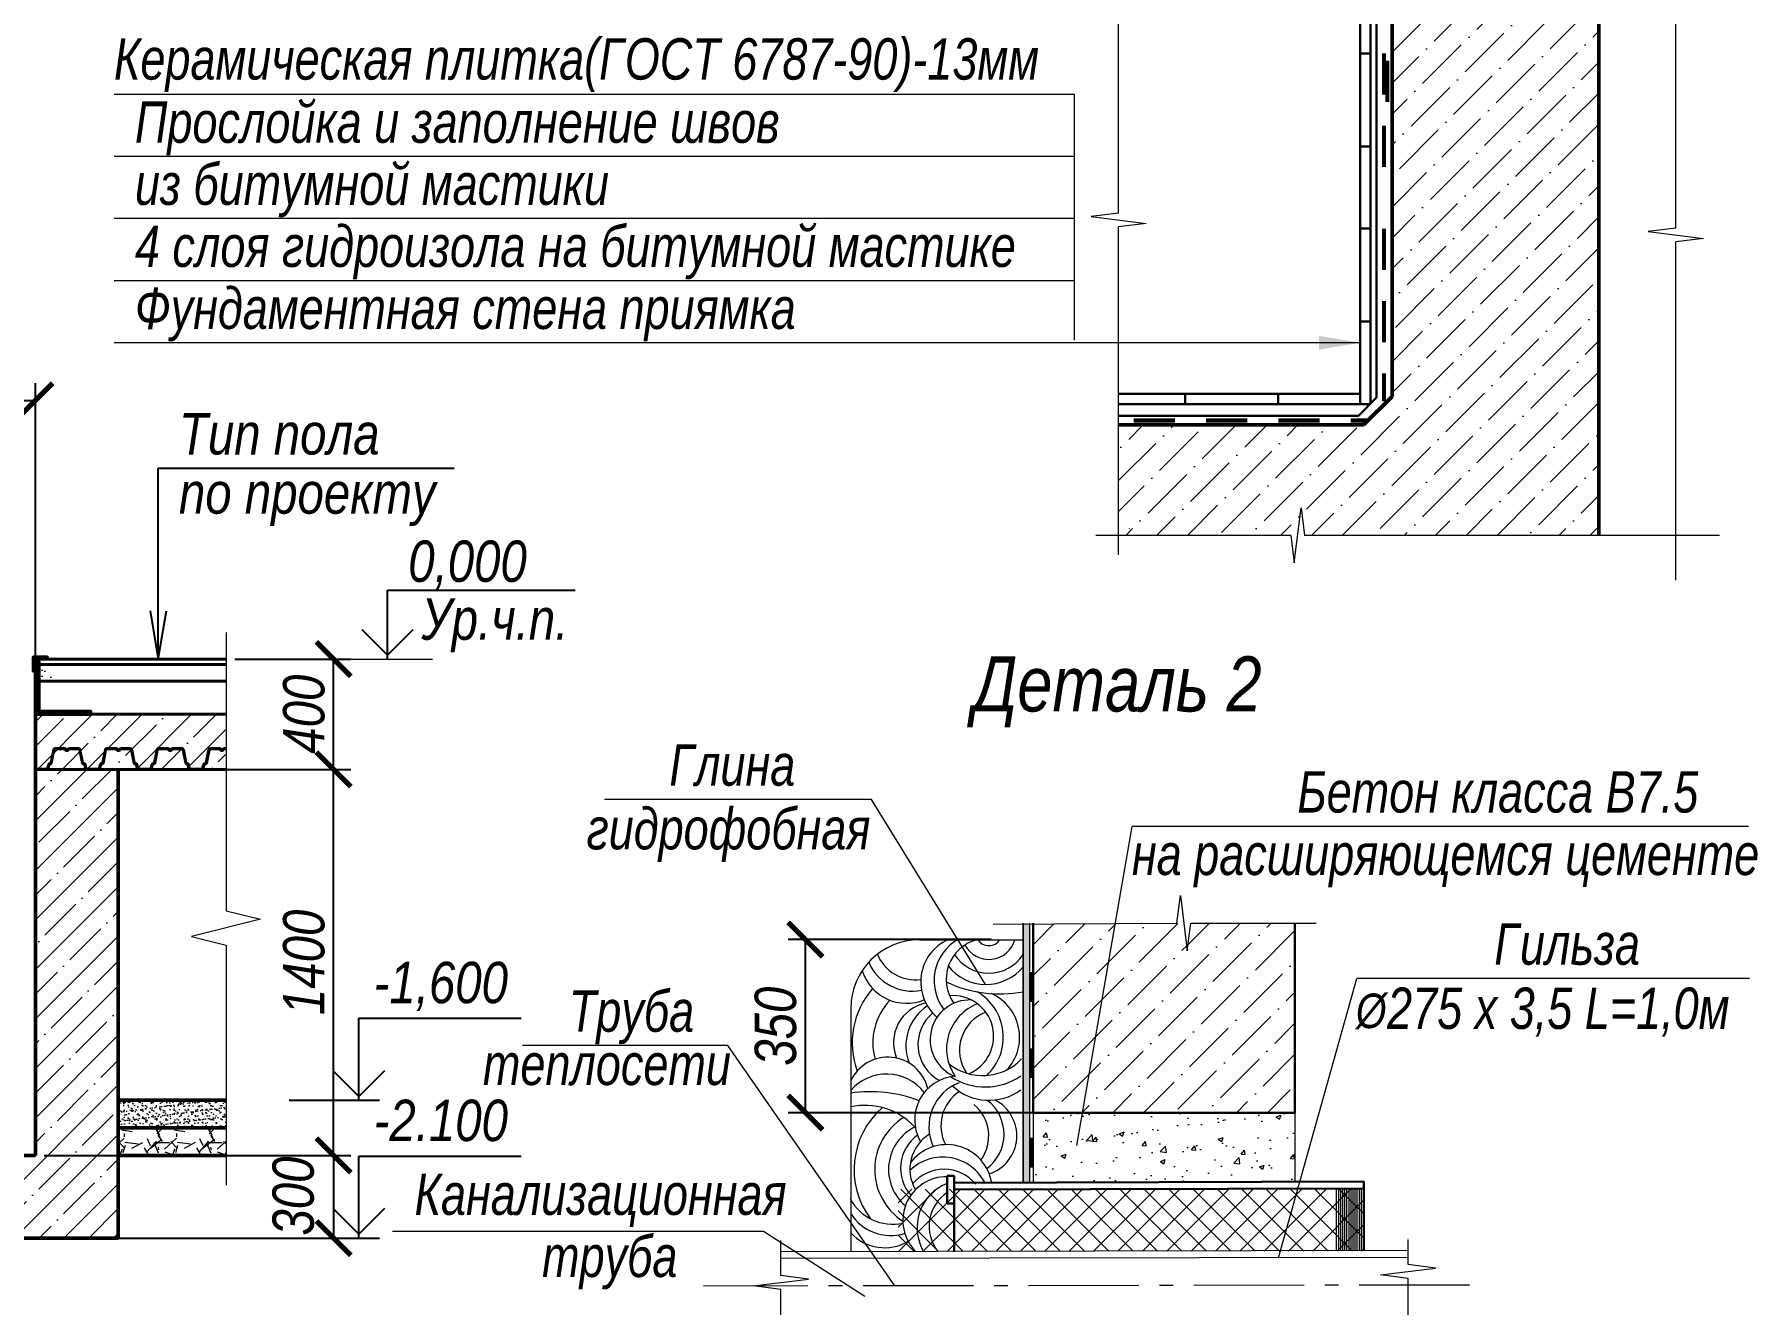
# Model space of a CAD drawing. Header units: millimetres. Extents: x 1582001 to 3303937, y 226471 to 491235.
# Drawn here: x 1886185 to 1898687, y 327645 to 336856 of the extents above; entities that cross this region are included whole.
import ezdxf
from ezdxf.enums import TextEntityAlignment as Align

# ---------------------------------------------------------------- set-up
doc = ezdxf.new("R2010")
doc.units = ezdxf.units.MM
doc.linetypes.add('CENTER', pattern=[50.8, 31.75, -6.35, 6.35, -6.35])
doc.linetypes.add('gost6', pattern=[12, 8, -1.5, 1, -1.5])
doc.layers.get('Defpoints').update_dxf_attribs({"color": 255, "lineweight": 30})
doc.layers.add('00', color=15, linetype='Continuous')
doc.layers.add('1', color=7, linetype='Continuous')
for name, color, linetype, lineweight in [('A-Wall-G', 22, 'Continuous', 50), ('Диафрагма', 1, 'Continuous', 30), ('Оси', 251, 'CENTER', 9), ('перекрытия', 7, 'Continuous', 40), ('Размеры', 7, 'Continuous', 18), ('Стена', 7, 'Continuous', 50), ('Стены несущие', 7, 'Continuous', 40), ('Текст', 202, 'Continuous', 15), ('тонкие', 163, 'Continuous', 20), ('штрих', 52, 'Continuous', 15), ('Штриховка', 252, 'Continuous', 15)]:
    doc.layers.add(name, color=color, linetype=linetype, lineweight=lineweight)
doc.styles.get("Standard").update_dxf_attribs({"font": 'ARIALNI.TTF', "height": 300})
doc.styles.add('STYLE1', font='ARIALNI.TTF', dxfattribs={"height": 300})
doc.dimstyles.new('х2', dxfattribs={"dimscale": 100, "dimtxt": 2.5, "dimasz": 2.5, "dimexe": 1.25, "dimexo": 0.625, "dimtad": 1, "dimdec": 0, "dimlfac": 0.5, "dimtxsty": 'Standard', "dimblk": 'ARCHTICK', "dimcen": 2.5, "dimadec": 0, "dimazin": 0, "dimtfac": 1, "dimtdec": 0, "dimtmove": 0, "dimatfit": 3, "dimfxl": 0, "dimarcsym": 0})
pattern_1 = [(45, (353062.37, 96926.34), (-179.605122, 179.605122), []), (45, (353241.98, 96926.34), (-179.605122, 179.605122), [317.5, -63.5, 0, -63.5])]

# ---------------------------------------------------------------- blocks, each defined once
blk = doc.blocks.new('1')
at = {"layer": 'перекрытия', "lineweight": 40, "ltscale": 100}
for p, q in [((132, 142), (114, 47)), ((134, 142), (115, 46)), ((210, 152), (144, 152)), ((210, 150), (144, 150)), ((230, 138), (226, 138)), ((230, 136), (226, 136)), ((311, 152), (246, 152)), ((311, 150), (246, 150)), ((321, 142), (340, 46)), ((323, 142), (342, 47)), ((507, 142), (489, 47)), ((509, 142), (490, 46)), ((585, 152), (519, 152)), ((585, 150), (519, 150)), ((605, 138), (601, 138)), ((605, 136), (601, 136)), ((686, 152), (621, 152)), ((686, 150), (621, 150)), ((696, 142), (715, 46)), ((698, 142), (717, 47)), ((0, 2), (80, 2)), ((95, 34), (90, 10)), ((97, 34), (92, 10)), ((107, 42), (105, 42)), ((107, 40), (105, 40)), ((348, 42), (351, 42)), ((348, 40), (351, 40)), ((359, 34), (363, 10)), ((360, 34), (365, 10)), ((375, 2), (455, 2)), ((375, 0), (455, 0)), ((470, 34), (465, 10)), ((470, 34), (465, 10)), ((472, 34), (467, 10)), ((472, 34), (467, 10)), ((482, 42), (480, 42)), ((482, 42), (480, 42)), ((482, 40), (480, 40)), ((482, 40), (480, 40)), ((723, 42), (726, 42)), ((723, 40), (726, 40)), ((734, 34), (738, 10)), ((735, 34), (740, 10)), ((750, 2), (830, 2)), ((750, 0), (830, 0))]:
    blk.add_line(p, q, dxfattribs=at)
for centre, radius, start, end in [((144, 140), 11.8, 90, 168.8738), ((144, 140), 10, 90, 168.8738), ((210, 142), 9.8, 7.1808, 90), ((210, 142), 8, 7.1808, 90), ((226, 144), 8, 187.1808, 270), ((226, 144), 6.2, 187.1808, 270), ((230, 144), 8, 270, 352.8192), ((230, 144), 6.2, 270, 352.8192), ((246, 142), 9.8, 90, 172.8192), ((246, 142), 8, 90, 172.8192), ((311, 140), 11.8, 11.1262, 90), ((311, 140), 10, 11.1262, 90), ((519, 140), 11.8, 90, 168.8738), ((519, 140), 10, 90, 168.8738), ((585, 142), 9.8, 7.1808, 90), ((585, 142), 8, 7.1808, 90), ((601, 144), 8, 187.1808, 270), ((601, 144), 6.2, 187.1808, 270), ((605, 144), 8, 270, 352.8192), ((605, 144), 6.2, 270, 352.8192), ((621, 142), 9.8, 90, 172.8192), ((621, 142), 8, 90, 172.8192), ((686, 140), 11.8, 11.1262, 90), ((686, 140), 10, 11.1262, 90), ((80, 12), 12, 270, 348.8738), ((80, 12), 10.2, 270, 348.8738), ((105, 32), 9.8, 90, 168.8738), ((105, 32), 8, 90, 168.8738), ((107, 48), 6.2, 270, 348.8738), ((107, 48), 8, 270, 348.8738), ((348, 48), 8, 191.1262, 270), ((348, 48), 6.2, 191.1262, 270), ((351, 32), 9.8, 11.1262, 90), ((351, 32), 8, 11.1262, 90), ((375, 12), 12, 191.1262, 270), ((375, 12), 10.2, 191.1262, 270), ((455, 12), 12, 270, 348.8738), ((455, 12), 10.2, 270, 348.8738), ((455, 12), 12, 270, 348.8738), ((455, 12), 10.2, 270, 348.8738), ((480, 32), 9.8, 90, 168.8738), ((480, 32), 9.8, 90, 168.8738), ((480, 32), 8, 90, 168.8738), ((480, 32), 8, 90, 168.8738), ((482, 48), 6.2, 270, 348.8738), ((482, 48), 6.2, 270, 348.8738), ((482, 48), 8, 270, 348.8738), ((482, 48), 8, 270, 348.8738), ((723, 48), 8, 191.1262, 270), ((723, 48), 6.2, 191.1262, 270), ((726, 32), 9.8, 11.1262, 90), ((726, 32), 8, 11.1262, 90), ((750, 12), 12, 191.1262, 270), ((750, 12), 10.2, 191.1262, 270)]:
    blk.add_arc(centre, radius, start, end, dxfattribs=at)
blk = doc.blocks.new('_ArchTick')
at = {"color": 0, "linetype": 'ByBlock', "const_width": 0.15}
blk.add_lwpolyline([(-0.5, -0.5), (0.5, 0.5)], dxfattribs=at)
blk = doc.blocks.new('*D2108')
at = {"layer": 'Defpoints', "color": 0, "lineweight": -3, "ltscale": 100, "transparency": 16777216}
for p in [(1886193, 328726), (1886193, 328126), (1888356, 328126)]:
    blk.add_point(p, dxfattribs=at)
at = {"layer": 'Размеры', "color": 0, "lineweight": -2, "ltscale": 100, "transparency": 16777216}
for p, q in [((1886255, 328726), (1888481, 328726)), ((1888356, 328726), (1888356, 328126)), ((1886255, 328126), (1888481, 328126))]:
    blk.add_line(p, q, dxfattribs=at)
at = {"layer": 'Размеры', "color": 0, "lineweight": -2, "ltscale": 100, "transparency": 16777216, "xscale": 250, "yscale": 250, "zscale": 250}
for p, rotation in [((1888356, 328726), 90), ((1888356, 328126), 270)]:
    blk.add_blockref('_ArchTick', p, dxfattribs=dict(at, rotation=rotation))
at = {"layer": 'Размеры', "color": 0, "ltscale": 100, "transparency": 16777216, "insert": (1888064, 328431), "char_height": 300, "attachment_point": 5, "rotation": 90}
blk.add_mtext('300', dxfattribs=at)
blk = doc.blocks.new('*D2109')
at = {"layer": 'Defpoints', "color": 0, "lineweight": -3, "ltscale": 100, "transparency": 16777216}
for p in [(1887144, 331526), (1888356, 331526), (1886193, 328726)]:
    blk.add_point(p, dxfattribs=at)
at = {"layer": 'Размеры', "color": 0, "lineweight": -2, "ltscale": 100, "transparency": 16777216}
for p, q in [((1887207, 331526), (1888481, 331526)), ((1888356, 328726), (1888356, 331526)), ((1886255, 328726), (1888481, 328726))]:
    blk.add_line(p, q, dxfattribs=at)
at = {"layer": 'Размеры', "color": 0, "lineweight": -2, "ltscale": 100, "transparency": 16777216, "xscale": 250, "yscale": 250, "zscale": 250}
for p, rotation in [((1888356, 331526), 90), ((1888356, 328726), 270)]:
    blk.add_blockref('_ArchTick', p, dxfattribs=dict(at, rotation=rotation))
at = {"layer": 'Размеры', "color": 0, "ltscale": 100, "transparency": 16777216, "insert": (1888141, 330126), "char_height": 300, "attachment_point": 5, "rotation": 90}
blk.add_mtext('1400', dxfattribs=at)
blk = doc.blocks.new('*D2110')
at = {"layer": 'Defpoints', "color": 0, "lineweight": -3, "ltscale": 100, "transparency": 16777216}
for p in [(1887576, 332326), (1888356, 332326), (1887576, 331526)]:
    blk.add_point(p, dxfattribs=at)
at = {"layer": 'Размеры', "color": 0, "lineweight": -2, "ltscale": 100, "transparency": 16777216}
for p, q in [((1887638, 332326), (1888481, 332326)), ((1888356, 331526), (1888356, 332326)), ((1887638, 331526), (1888481, 331526))]:
    blk.add_line(p, q, dxfattribs=at)
at = {"layer": 'Размеры', "color": 0, "lineweight": -2, "ltscale": 100, "transparency": 16777216, "xscale": 250, "yscale": 250, "zscale": 250}
for p, rotation in [((1888356, 332326), 90), ((1888356, 331526), 270)]:
    blk.add_blockref('_ArchTick', p, dxfattribs=dict(at, rotation=rotation))
at = {"layer": 'Размеры', "color": 0, "ltscale": 100, "transparency": 16777216, "insert": (1888141, 331926), "char_height": 300, "attachment_point": 5, "rotation": 90}
blk.add_mtext('400', dxfattribs=at)
blk = doc.blocks.new('*D2112')
at = {"layer": 'Defpoints', "color": 0, "lineweight": -3, "ltscale": 100, "transparency": 16777216}
for p in [(1886192, 334201), (1884992, 332204), (1886192, 332204)]:
    blk.add_point(p, dxfattribs=at)
at = {"layer": 'Размеры', "color": 0, "lineweight": -2, "ltscale": 100, "transparency": 16777216}
for p, q in [((1884992, 332267), (1884992, 334326)), ((1886192, 332267), (1886192, 334326)), ((1884992, 334201), (1886192, 334201))]:
    blk.add_line(p, q, dxfattribs=at)
at = {"layer": 'Размеры', "color": 0, "lineweight": -2, "ltscale": 100, "transparency": 16777216, "xscale": 250, "yscale": 250, "zscale": 250, "rotation": 180}
blk.add_blockref('_ArchTick', (1884992, 334201), dxfattribs=at)
at = {"layer": 'Размеры', "color": 0, "lineweight": -2, "ltscale": 100, "transparency": 16777216, "xscale": 250, "yscale": 250, "zscale": 250}
blk.add_blockref('_ArchTick', (1886192, 334201), dxfattribs=at)
at = {"layer": 'Размеры', "color": 0, "ltscale": 100, "transparency": 16777216, "insert": (1885592, 334416), "char_height": 300, "attachment_point": 5}
blk.add_mtext('600', dxfattribs=at)
blk = doc.blocks.new('*D2113')
at = {"layer": 'Defpoints', "color": 0, "lineweight": -3, "ltscale": 100, "transparency": 16777216}
for p in [(1891779, 330291), (1893190, 330291), (1893563, 329036)]:
    blk.add_point(p, dxfattribs=at)
at = {"layer": 'Размеры', "color": 0, "lineweight": -2, "ltscale": 100, "transparency": 16777216}
for p, q in [((1893127, 330291), (1891654, 330291)), ((1891779, 329036), (1891779, 330291)), ((1893500, 329036), (1891654, 329036))]:
    blk.add_line(p, q, dxfattribs=at)
at = {"layer": 'Размеры', "color": 0, "lineweight": -2, "ltscale": 100, "transparency": 16777216, "xscale": 250, "yscale": 250, "zscale": 250}
for p, rotation in [((1891779, 330291), 90), ((1891779, 329036), 270)]:
    blk.add_blockref('_ArchTick', p, dxfattribs=dict(at, rotation=rotation))
at = {"layer": 'Размеры', "color": 0, "ltscale": 100, "transparency": 16777216, "insert": (1891563, 329663), "char_height": 300, "attachment_point": 5, "rotation": 90}
blk.add_mtext('350', dxfattribs=at)

msp = doc.modelspace()

# ---------------------------------------------------------------- hatches: boundary and pattern name
at = {"layer": 'Размеры', "ltscale": 100}
h = msp.add_hatch(dxfattribs=at)
h.set_pattern_fill('AR-SAND', color=256, scale=2, style=0)
h.set_pattern_definition([(37.5, (351703.83, 53182.146), (-3.2000626, 97.8826475), [0, -77.216, 0, -86.36, 0, -82.55]), (7.5, (351703.83, 53182.15), (89.904657, 143.36502), [0, -41.656, 0, -69.596, 0, -26.67]), (327.5, (351641.35, 53182.15), (158.198474, 0.287437), [0, -25.4, 0, -91.44, 0, -119.38]), (317.5, (351641.35, 53182.15), (152.71129, 44.585865), [0, -12.7, 0, -59.944, 0, -68.58])])
h.paths.add_polyline_path([(1886192.3, 332285.8), (1886192.3, 332165.8), (1886350.3, 332165.8), (1886350.3, 332285.8)])
h.paths.add_polyline_path([(1884992.3, 332165.8), (1884992.3, 332285.8), (1884812.6, 332285.8), (1884812.6, 332165.8)])
h = msp.add_hatch(dxfattribs=at)
h.set_pattern_fill('ANSI35', color=256, scale=40, style=0)
h.set_pattern_definition(pattern_1)
h.paths.add_polyline_path([(1887575.8, 331925.8), (1886192.6, 331925.8), (1886192.6, 331527.6), (1886272.9, 331527.6, 0.3584153), (1886282.9, 331535.9), (1886287.6, 331559.7, -0.3584153), (1886297.2, 331567.6), (1886300, 331567.6, 0.3584153), (1886306.1, 331572.6), (1886324.9, 331668.1, -0.3584153), (1886336.5, 331677.6, 0.3584153), (1886324.9, 331668.1), (1886306.1, 331572.6, -0.3584153), (1886300, 331567.6), (1886297.2, 331567.6, 0.3584153), (1886287.6, 331559.7), (1886282.9, 331535.9, -0.3584153), (1886272.9, 331527.6), (1886192.6, 331527.6), (1886192.6, 331525.8), (1886567.6, 331525.8, -0.3584153), (1886555.8, 331535.5, 0.3584153), (1886567.6, 331525.8), (1886647.9, 331525.8, 0.3584153), (1886659.7, 331535.5), (1886664.4, 331559.4, -0.3584153), (1886672.2, 331565.8), (1886675, 331565.8, 0.3584153), (1886682.9, 331572.3), (1886701.7, 331667.8, -0.3584153), (1886711.5, 331675.8, 0.3584153), (1886701.7, 331667.8), (1886682.9, 331572.3, -0.3584153), (1886675, 331565.8), (1886672.2, 331565.8, 0.3584153), (1886664.4, 331559.4), (1886659.7, 331535.5, -0.3584153), (1886647.9, 331525.8), (1886942.6, 331525.8, -0.3584153), (1886930.8, 331535.5, 0.3584153), (1886942.6, 331525.8), (1887317.6, 331525.8, -0.3584153), (1887305.8, 331535.5), (1887301.2, 331559.4, 0.3584153), (1887293.3, 331565.8), (1887290.5, 331565.8, -0.3584153), (1887282.6, 331572.3), (1887263.8, 331667.8, 0.3584153), (1887254, 331675.8), (1887188.3, 331675.8, 0.3779639), (1887180.3, 331668.8, -0.377965), (1887172.4, 331661.8), (1887168.1, 331661.8, -0.3779645), (1887160.2, 331668.8, 0.3779645), (1887168.1, 331661.8), (1887172.4, 331661.8, 0.3779639), (1887180.3, 331668.8, -0.377965), (1887188.3, 331675.8), (1887254, 331675.8, -0.3584153), (1887263.8, 331667.8), (1887282.6, 331572.3, 0.3584153), (1887290.5, 331565.8), (1887293.3, 331565.8, -0.3584153), (1887301.2, 331559.4), (1887305.8, 331535.5, 0.3584153), (1887317.6, 331525.8), (1887397.9, 331525.8, 0.3584153), (1887409.7, 331535.5), (1887414.4, 331559.4, -0.3584153), (1887422.2, 331565.8), (1887425, 331565.8, 0.3584153), (1887432.9, 331572.3), (1887451.7, 331667.8, -0.3584153), (1887461.5, 331675.8), (1887527.3, 331675.8, -0.3779645), (1887535.2, 331668.8, 0.3779645), (1887543.1, 331661.8), (1887547.4, 331661.8), (1887547.4, 331661.8), (1887547.4, 331661.8), (1887543.1, 331661.8, -0.3779645), (1887535.2, 331668.8, 0.3779645), (1887527.3, 331675.8), (1887461.5, 331675.8, 0.3584153), (1887451.7, 331667.8), (1887432.9, 331572.3, -0.3584153), (1887425, 331565.8), (1887422.2, 331565.8, 0.3584153), (1887414.4, 331559.4), (1887409.7, 331535.5, -0.3584153), (1887397.9, 331525.8), (1887575.8, 331525.8)])
h = msp.add_hatch(dxfattribs=at)
h.set_pattern_fill('ANSI35', color=256, scale=40, style=0)
h.set_pattern_definition(pattern_1)
h.paths.add_polyline_path([(1886792.6, 328125.8), (1886792.6, 331525.8), (1886192.6, 331525.8), (1886192.6, 328725.8), (1884992.6, 328725.8), (1884992.6, 328125.8)])
h = msp.add_hatch(dxfattribs=at)
h.set_pattern_fill('AR-SAND', color=256, style=0)
h.set_pattern_definition([(37.5, (352929.418, 53182.146), (-1.6000313, 48.9413237), [0, -38.608, 0, -43.18, 0, -41.275]), (7.5, (352929.42, 53182.146), (44.9523283, 71.68251), [0, -20.828, 0, -34.798, 0, -13.335]), (327.5, (352898.176, 53182.146), (79.099237, 0.1437185), [0, -12.7, 0, -45.72, 0, -59.69]), (317.5, (352898.176, 53182.146), (76.3556452, 22.2929323), [0, -6.35, 0, -29.972, 0, -34.29])])
h.paths.add_polyline_path([(1886792.6, 329125.8), (1886792.6, 328925.8), (1887575.8, 328925.8), (1887575.8, 329125.8)])
h = msp.add_hatch(dxfattribs=at)
h.set_pattern_fill('GRAVEL', color=256, scale=15, style=0)
h.set_pattern_definition([(228.0128, (353203.738, 53563.146), (-3048.0025899, -3429.00421343), [51.25815, -5074.575]), (184.9697, (353169.448, 53525.046), (4572.00739593, 380.9973113), [87.96075, -8708.1]), (132.5104, (353081.818, 53517.426), (3809.99722775, -4191.00409387), [62.0223, -6140.205]), (267.2737, (352933.228, 53422.176), (380.99834562, 7619.997548), [80.10075, -7929.96]), (292.8337, (352929.418, 53342.166), (-1905.00540833, 4572.0025995), [78.5451, -7775.97]), (357.2737, (352959.898, 53269.776), (-7619.997548, 380.99834562), [80.10075, -7929.96]), (37.6942, (353039.908, 53265.966), (-4953.00312919, -3809.99660355), [105.9291, -10486.965]), (72.2553, (353123.728, 53330.736), (2667.00533482, 8382.0024309), [100.008, -9900.795]), (121.4296, (353154.208, 53425.986), (-3048.0007853, 4952.994174), [80.37195, -7956.825]), (175.2364, (353112.298, 53494.566), (4190.99670796, -380.9964244), [91.75695, -4496.085]), (222.3974, (353020.858, 53502.186), (-4572.00013759, -4190.9945476), [118.6617, -11747.52]), (138.8141, (353310.418, 53418.366), (-2666.9983011, 2285.9964836), [40.50075, -4009.59]), (171.4692, (353279.938, 53445.036), (4952.99243934, -762.00192), [77.0523, -7628.19]), (225, (353203.74, 53456.47), (-8e-14, -380.99974), [53.88135, -484.9335]), (203.1986, (353177.07, 53502.186), (1905.0064238, 762.0033411), [29.01615, -2872.59]), (291.8014, (353150.4, 53490.756), (-381.0002673, 1143.0007363), [41.0349, -2010.72]), (30.9638, (353165.64, 53452.656), (1142.9987932, 762.0005938), [66.648, -2154.945]), (161.5651, (353222.79, 53486.95), (762.000348, -380.999433), [48.19305, -1156.635]), (16.3895, (352929.418, 53490.756), (3810.0021021, 1142.9976225), [67.5132, -6683.82]), (70.3462, (352994.188, 53509.806), (-1523.9957533, -4190.9940733), [56.63985, -5607.33]), (293.1986, (353222.79, 53563.146), (-762.0033411, 1905.0064238), [58.032, -2843.58]), (343.6105, (353245.648, 53509.806), (-3810.0021021, 1142.9976225), [67.5132, -6683.82]), (339.444, (352929.42, 53254.536), (-1905.0023646, 761.9990754), [65.10525, -3190.155]), (294.7751, (352990.378, 53231.676), (-1904.99556054, 4190.99805392), [54.5508, -5400.54]), (66.8014, (353226.6, 53182.146), (762.0033411, 1905.0064238), [58.032, -2843.58]), (17.354, (353249.458, 53235.486), (-4953.00026728, -1523.99770134), [63.86745, -6322.86]), (69.444, (353039.91, 53182.146), (-761.9990754, -1905.0023646), [32.5527, -3222.72]), (101.3099, (353203.74, 53182.146), (-380.9981194, 1523.995119), [19.42725, -1923.3]), (165.9638, (353199.93, 53201.2), (1143.000803, -380.9993406), [78.5451, -1492.3575]), (186.009, (353123.728, 53220.246), (3809.99438166, 380.99911028), [72.79005, -7206.21]), (303.6901, (353165.64, 53418.37), (-381.000131, 761.999265), [54.9486, -1318.767]), (353.1572, (353196.118, 53372.646), (6477.0026785, -762.00341275), [95.93355, -9497.4]), (60.9454, (353291.368, 53361.216), (-1523.9964549, -2666.9936416), [39.2262, -3883.41]), (90, (353310.4, 53395.5), (-381, 381), [22.86, -358.14]), (120.2564, (353116.108, 53231.676), (1523.99677003, -2666.99865487), [52.93005, -5240.085]), (48.0128, (353089.438, 53277.396), (3048.0025899, 3429.00421343), [102.51645, -5023.32]), (0, (353158, 53353.6), (381, 381), [99.06, -281.94]), (325.3048, (353257.078, 53353.596), (-3809.99339864, 2667.00025357), [60.2415, -5963.895]), (254.0546, (353306.61, 53319.306), (-381.000972, -1524.0036305), [55.47435, -2718.255]), (207.646, (353291.368, 53265.966), (-7238.99745735, -3810.00239621), [90.32175, -8941.875]), (175.4261, (353211.358, 53224.056), (-4953.00114071, 380.99815668), [95.55435, -9459.87]), (175.4261, (353211.358, 53224.056), (-4953.00114071, 380.99815668), [95.55435, -9459.87])])
h.paths.add_polyline_path([(1886792.6, 328925.8), (1886792.6, 328725.8), (1887575.8, 328725.8), (1887575.8, 328925.8)])
at = {"layer": 'Текст'}
msp.add_hatch(color=256, dxfattribs=at).paths.add_polyline_path([(1895804.1, 334620.1), (1895504.1, 334569.9), (1895504.1, 334670.3)])
at = {"layer": 'штрих', "ltscale": 100}
h = msp.add_hatch(dxfattribs=at)
h.set_pattern_fill('DOTS', color=256, scale=200, style=0)
h.set_pattern_definition([(0, (1755401.38, 229361.263), (6.25, 12.5), [0, -12.5])])
h.paths.add_polyline_path([(1893405.6, 330410.9), (1893355.6, 330410.9), (1893355.6, 328535.7), (1893405.6, 328535.7)])
at = {"layer": 'Штриховка', "ltscale": 100}
h = msp.add_hatch(dxfattribs=at)
h.set_pattern_fill('ANSI36', color=256, scale=50, style=0)
h.set_pattern_definition([(45, (955603.02, 850871.85), (84.1899, 308.696304), [396.875, -79.375, 0, -79.375])])
h.paths.add_polyline_path([(1896342.5, 338178.5), (1896353, 338178.8), (1896352.4, 338177.5), (1896351.9, 338176.2), (1896351.4, 338174.9)], flags=16)
h.paths.add_polyline_path([(1894809.3, 334023.6), (1894050.9, 334023.6), (1894050.9, 333223), (1894809.3, 333223)])
edge = h.paths.add_edge_path()
edge.add_line((1897534.8, 333223), (1897534.8, 338232.2))
edge.add_line((1897534.8, 338232.2), (1896409.8, 338232.2))
edge.add_line((1896409.8, 338232.2), (1896409.8, 338194.7))
edge.add_line((1896409.8, 338194.7), (1896113.5, 338194.7))
edge.add_arc((1896113.5, 338153.5), 41.3, 90, 180)
edge.add_line((1896072.3, 338153.5), (1896072.3, 337857.2))
edge.add_line((1896072.3, 337857.2), (1896034.8, 337857.2))
edge.add_line((1896034.8, 337857.2), (1896034.8, 337800))
edge.add_line((1896034.8, 337800), (1896409.8, 337800))
edge.add_line((1896409.8, 337800), (1896409.8, 337425))
edge.add_line((1896409.8, 337425), (1896064.5, 337425))
edge.add_line((1896064.5, 337425), (1896034.8, 337386.4))
edge.add_line((1896034.8, 337386.4), (1896034.8, 334230.6))
edge.add_line((1896034.8, 334230.6), (1895827.8, 334023.6))
edge.add_line((1895827.8, 334023.6), (1894809.3, 334023.6))
edge.add_line((1894809.3, 334023.6), (1894809.3, 333223))
edge.add_line((1894809.3, 333223), (1895300.3, 333223))
edge.add_line((1895300.3, 333223), (1895325.3, 333023))
edge.add_line((1895325.3, 333023), (1895375.3, 333423))
edge.add_line((1895375.3, 333423), (1895400.3, 333223))
edge.add_line((1895400.3, 333223), (1897534.8, 333223))
h = msp.add_hatch(dxfattribs=at)
h.set_pattern_fill('ANSI36', color=256, scale=50, style=0)
h.set_pattern_definition([(45, (941367.8, 841748.63), (84.1899, 308.696304), [396.875, -79.375, 0, -79.375])])
h.paths.add_polyline_path([(1894938, 330410.9), (1894574.5, 330410.9), (1894549.5, 330210.9), (1894499.5, 330610.9), (1894474.5, 330410.9), (1893430.6, 330404.8), (1893430.6, 329035.7), (1894327.2, 329035.7)])
h.paths.add_polyline_path([(1895330.6, 330410.9), (1894938, 330410.9), (1894327.2, 329035.7), (1895330.6, 329035.7)])
h = msp.add_hatch(dxfattribs=at)
h.set_pattern_fill('AR-CONC', color=256, scale=50, style=0)
h.set_pattern_definition([(50, (1753580.47, 218994.32), (358.6301, -31.37607), [37.5, -412.5]), (355, (1753580.47, 218994.32), (-69.3757, 376.0961), [30, -330]), (100.4514, (1753610.35, 218991.7), (289.2547, 344.7198), [31.8701, -350.57106]), (46.1842, (1753580.47, 219094.32), (533.6205, -82.7595), [56.25, -618.75]), (96.6356, (1753624.94, 219087.43), (467.3314, 487.059), [47.8051, -525.8565]), (351.1842, (1753580.47, 219094.3), (467.331, 487.0593), [45, -495]), (21, (1753630.47, 219069.32), (298.45353, -201.30945), [37.5, -412.5]), (326, (1753630.47, 219069.32), (121.6577, 362.575), [30, -330]), (71.4514, (1753655.34, 219052.55), (420.1113, 161.26525), [31.8701, -350.57106]), (37.5, (1753580.47, 218994.32), (6.07993, 166.44693), [0, -326, 0, -335, 0, -331.25]), (7.5, (1753580.47, 218994.32), (131.53477, 197.20586), [0, -191, 0, -318.5, 0, -126.25]), (327.5, (1753468.97, 218994.32), (266.91122, -11.27744), [0, -125, 0, -390, 0, -517.5]), (317.5, (1753418.97, 218994.32), (291.59308, 50.0525), [0, -162.5, 0, -259, 0, -367.5])])
h.paths.add_polyline_path([(1893430.6, 327035.7), (1893430.6, 326535.7), (1895330.6, 326535.7), (1895330.6, 327035.7)])
h.paths.add_polyline_path([(1895330.6, 328535.7), (1895330.6, 329035.7), (1893430.6, 329035.7), (1893430.6, 328535.7)])
h = msp.add_hatch(dxfattribs=at)
h.set_pattern_fill('ANSI37', color=256, scale=1000, style=0)
h.set_pattern_definition([(45, (1755597.31, 229357.83), (-88.38835, 88.38835), []), (135, (1755597.31, 229357.83), (-88.38835, -88.38835), [])])
h.paths.add_polyline_path([(1895826.5, 328032.3), (1895826.5, 328482.3), (1892451.5, 328482.3), (1892451.5, 328032.3)])
h.paths.add_polyline_path([(1895826.5, 327082.3), (1895826.5, 327532.3), (1892451.5, 327532.3), (1892451.5, 327082.3)])

# ---------------------------------------------------------------- linework, layer by layer
at = {"layer": '00', "linetype": 'Continuous', "const_width": 30}
for points in [[(1895977.1, 336719), (1895977.1, 336419)], [(1896000.3, 336666.1), (1896000.3, 336366.1)], [(1895977.1, 336194), (1895977.1, 335894)], [(1895977.1, 335448.6), (1895977.1, 335148.6)], [(1895977.1, 334923.6), (1895977.1, 334623.6)], [(1895977.1, 334398.6), (1895977.1, 334196.2)], [(1894459.8, 334056.5), (1894159.8, 334056.5)], [(1894984.8, 334056.5), (1894684.8, 334056.5)], [(1895509.8, 334056.5), (1895209.8, 334056.5)], [(1895860.7, 334056.5), (1895734.8, 334056.5)]]:
    msp.add_lwpolyline(points, dxfattribs=at)
at = {"layer": '1', "linetype": 'Continuous', "lineweight": 30}
for p, q in [((1895804.1, 338232.2), (1895804.1, 334173.6)), ((1895879.1, 338232.2), (1895879.1, 334173.6)), ((1895923.3, 338232.2), (1895923.3, 334222.9)), ((1895879.1, 336719), (1895804.1, 336719)), ((1895879.1, 336044), (1895804.1, 336044)), ((1895879.1, 335448.6), (1895804.1, 335448.6)), ((1895879.1, 334773.6), (1895804.1, 334773.6)), ((1895804.1, 334248.6), (1894050.9, 334248.6)), ((1895879.1, 334173.6), (1894050.9, 334173.6)), ((1894534.8, 334248.6), (1894534.8, 334173.6)), ((1895209.8, 334248.6), (1895209.8, 334173.6)), ((1895791.6, 334091.1), (1895923.3, 334222.9)), ((1895791.6, 334091.1), (1894050.9, 334091.1))]:
    msp.add_line(p, q, dxfattribs=at)
at = {"layer": '1', "linetype": 'Continuous'}
msp.add_line((1896034.8, 338232.2), (1896034.8, 334230.6), dxfattribs=at)
at = {"layer": 'A-Wall-G', "color": 0, "ltscale": 100}
for p, q in [((1886192.3, 332325.8), (1886192.3, 331925.8)), ((1886192.6, 328725.8), (1886192.6, 331925.8)), ((1886792.6, 328125.8), (1886792.6, 331525.8)), ((1886792.6, 329125.8), (1887575.8, 329125.8)), ((1886792.6, 328925.8), (1887575.8, 328925.8)), ((1884992.6, 328725.8), (1886192.6, 328725.8)), ((1886792.6, 328725.8), (1887575.8, 328725.8)), ((1884992.6, 328125.8), (1886792.6, 328125.8))]:
    msp.add_line(p, q, dxfattribs=at)
msp.add_lwpolyline([(1886178.2, 332239), (1886178.2, 332339), (1886278.2, 332339), (1886278.2, 332339, -0.4142136), (1886268.2, 332329), (1886198.2, 332329, 0.4142136), (1886188.2, 332319), (1886188.2, 332249, -0.4142136), (1886178.2, 332239), (1886178.2, 332239)], format="xyb", dxfattribs=at)
msp.add_lwpolyline([(1886192.3, 332305.8), (1886192.3, 331925.8), (1886592.3, 331925.8), (1886592.3, 331945.8), (1886217.1, 331945.8), (1886217.1, 332305.8), (1886192.3, 332305.8)], dxfattribs=at)
at = {"layer": 'Диафрагма', "color": 7}
for p, q in [((1893430.6, 330410.9), (1893430.6, 329035.7)), ((1895330.6, 330410.9), (1895330.6, 329035.7)), ((1893430.6, 329035.7), (1895330.6, 329035.7)), ((1892807.6, 328377.9), (1892807.6, 328577.9)), ((1892807.6, 328577.9), (1892857.6, 328577.9)), ((1892857.6, 328577.9), (1892857.6, 328027.9)), ((1892857.6, 328527.9), (1895830.6, 328535.7)), ((1892857.6, 328477.9), (1895830.6, 328485.7)), ((1895830.6, 328535.7), (1895830.6, 328035.7)), ((1892807.6, 328377.9), (1892857.6, 328377.9))]:
    msp.add_line(p, q, dxfattribs=at)
at = {"layer": 'Оси', "linetype": 'gost6', "ltscale": 100}
msp.add_line((1896597.3, 327785.7), (1891038.6, 327777.9), dxfattribs=at)
at = {"layer": 'перекрытия', "lineweight": 40, "ltscale": 100}
for p, q in [((1887074.9, 331668.1), (1887056.1, 331572.6)), ((1887152.3, 331677.6), (1887086.5, 331677.6)), ((1887152.3, 331675.8), (1887086.5, 331675.8)), ((1887254, 331677.6), (1887188.3, 331677.6)), ((1887254, 331675.8), (1887188.3, 331675.8)), ((1887265.6, 331668.1), (1887284.4, 331572.6)), ((1887449.9, 331668.1), (1887431.1, 331572.6)), ((1887527.3, 331677.6), (1887461.5, 331677.6)), ((1887527.3, 331675.8), (1887461.5, 331675.8)), ((1887575.8, 331677.6), (1887563.3, 331677.6)), ((1887575.8, 331675.8), (1887563.3, 331675.8)), ((1887037.6, 331559.7), (1887032.9, 331535.9)), ((1887039.4, 331559.4), (1887034.7, 331535.5)), ((1887050, 331567.6), (1887047.2, 331567.6)), ((1887050, 331565.8), (1887047.2, 331565.8)), ((1887076.7, 331667.8), (1887057.9, 331572.3)), ((1887172.4, 331663.6), (1887168.1, 331663.6)), ((1887172.4, 331661.8), (1887168.1, 331661.8)), ((1887263.8, 331667.8), (1887282.6, 331572.3)), ((1887290.5, 331567.6), (1887293.3, 331567.6)), ((1887290.5, 331565.8), (1887293.3, 331565.8)), ((1887301.2, 331559.4), (1887305.8, 331535.5)), ((1887302.9, 331559.7), (1887307.6, 331535.9)), ((1887412.6, 331559.7), (1887407.9, 331535.9)), ((1887412.6, 331559.7), (1887407.9, 331535.9)), ((1887414.4, 331559.4), (1887409.7, 331535.5)), ((1887414.4, 331559.4), (1887409.7, 331535.5)), ((1887425, 331567.6), (1887422.2, 331567.6)), ((1887425, 331567.6), (1887422.2, 331567.6)), ((1887425, 331565.8), (1887422.2, 331565.8)), ((1887425, 331565.8), (1887422.2, 331565.8)), ((1887451.7, 331667.8), (1887432.9, 331572.3)), ((1887547.4, 331663.6), (1887543.1, 331663.6)), ((1887547.4, 331661.8), (1887543.1, 331661.8)), ((1886942.6, 331527.6), (1887022.9, 331527.6)), ((1887317.6, 331527.6), (1887397.9, 331527.6)), ((1887317.6, 331525.8), (1887397.9, 331525.8))]:
    msp.add_line(p, q, dxfattribs=at)
for centre, radius, start, end in [((1887086.5, 331665.8), 11.8, 90, 168.87383), ((1887086.5, 331665.8), 10, 90, 168.87383), ((1887152.3, 331667.8), 9.8, 7.18076, 90), ((1887152.3, 331667.8), 8, 7.18076, 90), ((1887168.1, 331669.8), 8, 187.18076, 270), ((1887168.1, 331669.8), 6.2, 187.18076, 270), ((1887172.4, 331669.8), 6.2, 270, 352.81924), ((1887172.4, 331669.8), 8, 270, 352.81924), ((1887188.3, 331667.8), 9.8, 90, 172.81924), ((1887188.3, 331667.8), 8, 90, 172.81924), ((1887254, 331665.8), 11.8, 11.12617, 90), ((1887254, 331665.8), 10, 11.12617, 90), ((1887461.5, 331665.8), 11.8, 90, 168.87383), ((1887461.5, 331665.8), 10, 90, 168.87383), ((1887527.3, 331667.8), 9.8, 7.18076, 90), ((1887527.3, 331667.8), 8, 7.18076, 90), ((1887543.1, 331669.8), 8, 187.18076, 270), ((1887543.1, 331669.8), 6.2, 187.18076, 270), ((1887547.4, 331669.8), 6.2, 270, 352.81924), ((1887547.4, 331669.8), 8, 270, 352.81924), ((1887563.3, 331667.8), 9.8, 90, 172.81924), ((1887563.3, 331667.8), 8, 90, 172.81924), ((1887047.2, 331557.8), 9.8, 90, 168.87383), ((1887047.2, 331557.8), 8, 90, 168.87383), ((1887050, 331573.8), 6.2, 270, 348.87383), ((1887050, 331573.8), 8, 270, 348.87383), ((1887290.5, 331573.8), 8, 191.12617, 270), ((1887290.5, 331573.8), 6.2, 191.12617, 270), ((1887293.3, 331557.8), 9.8, 11.12617, 90), ((1887293.3, 331557.8), 8, 11.12617, 90), ((1887422.2, 331557.8), 9.8, 90, 168.87383), ((1887422.2, 331557.8), 9.8, 90, 168.87383), ((1887422.2, 331557.8), 8, 90, 168.87383), ((1887422.2, 331557.8), 8, 90, 168.87383), ((1887425, 331573.8), 6.2, 270, 348.87383), ((1887425, 331573.8), 6.2, 270, 348.87383), ((1887425, 331573.8), 8, 270, 348.87383), ((1887425, 331573.8), 8, 270, 348.87383), ((1887022.9, 331537.8), 10.2, 270, 348.87383), ((1887022.9, 331537.8), 12, 270, 348.87383), ((1887317.6, 331537.8), 12, 191.12617, 270), ((1887317.6, 331537.8), 10.2, 191.12617, 270), ((1887397.9, 331537.8), 10.2, 270, 348.87383), ((1887397.9, 331537.8), 10.2, 270, 348.87383), ((1887397.9, 331537.8), 12, 270, 348.87383), ((1887397.9, 331537.8), 12, 270, 348.87383)]:
    msp.add_arc(centre, radius, start, end, dxfattribs=at)
at = {"layer": 'Размеры', "lineweight": 25, "ltscale": 100}
for p, q in [((1887083.8, 332325.8), (1887083.8, 333709.5)), ((1887083.8, 333709.5), (1889230.8, 333709.5)), ((1887025.1, 332676.3), (1887083.8, 332325.8)), ((1887083.8, 332325.8), (1887142.4, 332676.3))]:
    msp.add_line(p, q, dxfattribs=at)
at = {"layer": 'Размеры', "linetype": 'Continuous', "lineweight": 25, "ltscale": 100}
for p, q in [((1888747.3, 332325.8), (1888747.3, 332825.8)), ((1888747.3, 332825.8), (1890109, 332825.8)), ((1888561.4, 332540), (1888747.3, 332354.1)), ((1888747.3, 332354.1), (1888933.1, 332540)), ((1886722.3, 332325.8), (1887378.4, 332325.8)), ((1888539.4, 329125.8), (1888539.4, 329720.7)), ((1888539.4, 329720.7), (1889717.2, 329720.7)), ((1888539.4, 329154.1), (1888353.6, 329340)), ((1888725.3, 329340), (1888539.4, 329154.1)), ((1888033.4, 329125.8), (1888689.4, 329125.8)), ((1888539.4, 328125.8), (1888539.4, 328720.7)), ((1888539.4, 328720.7), (1889717.2, 328720.7)), ((1888539.4, 328154.1), (1888353.6, 328340)), ((1888725.3, 328340), (1888539.4, 328154.1)), ((1888033.4, 328125.8), (1888689.4, 328125.8))]:
    msp.add_line(p, q, dxfattribs=at)
at = {"layer": 'Размеры', "ltscale": 100}
msp.add_line((1888349.4, 332325.8), (1889073.3, 332325.8), dxfattribs=at)
at = {"layer": 'Размеры', "linetype": 'Continuous', "ltscale": 50}
msp.add_line((1886792.6, 328725.8), (1887575.8, 328725.8), dxfattribs=at)
msp.add_lwpolyline([(1887575.8, 332517.7), (1887575.8, 330500.8), (1887825.8, 330438.3), (1887325.8, 330313.3), (1887575.8, 330250.8), (1887575.8, 328510.9)], dxfattribs=at)
at = {"layer": 'Стена', "ltscale": 100}
for p, q in [((1896034.8, 338232.2), (1896034.8, 334230.6)), ((1897534.8, 338232.2), (1897534.8, 333223)), ((1895827.8, 334023.6), (1896034.8, 334230.6)), ((1895827.8, 334023.6), (1894050.9, 334023.6))]:
    msp.add_line(p, q, dxfattribs=at)
at = {"layer": 'Стены несущие'}
for p, q in [((1886192.3, 332325.8), (1887575.8, 332325.8)), ((1886192.3, 332285.8), (1887575.8, 332285.8)), ((1886192.3, 332165.8), (1887575.8, 332165.8)), ((1886192.3, 331925.8), (1887575.8, 331925.8)), ((1886192.6, 331525.8), (1887575.8, 331525.8))]:
    msp.add_line(p, q, dxfattribs=at)
at = {"layer": 'Текст', "linetype": 'Continuous'}
for p, q in [((1893730.8, 336420.1), (1886764.2, 336420.1)), ((1893730.8, 334638.8), (1893730.8, 336420.1)), ((1893730.8, 335970.1), (1886764.2, 335970.1)), ((1893730.8, 335520.1), (1886764.2, 335520.1)), ((1893730.8, 335070.1), (1886764.2, 335070.1)), ((1893953.8, 334620.1), (1886764.2, 334620.1)), ((1895804.1, 334620.1), (1893446.4, 334620.1)), ((1892259, 331307.4), (1890321.4, 331307.4)), ((1893085.5, 329965.1), (1892259, 331307.4)), ((1893748.6, 328798.5), (1894149.1, 331112.7)), ((1898620.3, 331112.7), (1894149.1, 331112.7)), ((1895211.9, 327984.1), (1895779.6, 330009.2)), ((1898629.3, 330009.2), (1895779.6, 330009.2)), ((1891216.9, 329523), (1889726.6, 329523)), ((1892426.9, 327779.3), (1891216.9, 329523)), ((1891474.3, 328175.3), (1888783.2, 328175.3)), ((1892210.3, 327703.4), (1891474.3, 328175.3))]:
    msp.add_line(p, q, dxfattribs=at)
at = {"layer": 'тонкие', "ltscale": 100}
for p, q in [((1894474.5, 330410.9), (1894499.5, 330610.9)), ((1894499.5, 330610.9), (1894549.5, 330210.9)), ((1893142, 330403.2), (1894474.5, 330410.9)), ((1893355.6, 330410.9), (1893355.6, 328535.7)), ((1893357.6, 330403.2), (1893357.6, 328527.9)), ((1893405.6, 330410.9), (1893405.6, 328535.7)), ((1893430.6, 330410.9), (1893430.6, 328535.7)), ((1894549.5, 330210.9), (1894574.5, 330410.9)), ((1894574.5, 330410.9), (1895485.4, 330410.9)), ((1892607.6, 330290), (1893357.6, 330290)), ((1892107.6, 329790), (1892107.6, 328027.9)), ((1893430.6, 329035.7), (1893430.6, 328535.7)), ((1895330.6, 329035.7), (1895330.6, 328535.7)), ((1895630.6, 328485.7), (1895630.6, 328035.7)), ((1895645.6, 328485.7), (1895645.6, 328035.7)), ((1895660.6, 328485.7), (1895660.6, 328035.7)), ((1895675.6, 328485.7), (1895675.6, 328035.7)), ((1895690.6, 328485.7), (1895690.6, 328035.7)), ((1895705.6, 328485.7), (1895705.6, 328035.7)), ((1895720.6, 328485.7), (1895720.6, 328035.7)), ((1895735.6, 328485.7), (1895735.6, 328035.7)), ((1895750.6, 328485.7), (1895750.6, 328035.7)), ((1895765.6, 328485.7), (1895765.6, 328035.7)), ((1895780.6, 328485.7), (1895780.6, 328035.7)), ((1895795.6, 328485.7), (1895795.6, 328035.7)), ((1895810.6, 328485.7), (1895810.6, 328035.7)), ((1895825.6, 328485.7), (1895825.6, 328035.7)), ((1891600.2, 327854), (1891600.2, 328109.3)), ((1896151.2, 327934), (1896151.2, 328117.1)), ((1896151.2, 328035.7), (1891600.2, 328027.9)), ((1896151.2, 327985.7), (1891600.2, 327977.9)), ((1896351.2, 327909), (1896151.2, 327934)), ((1891400.2, 327779), (1891800.2, 327829)), ((1891800.2, 327829), (1891600.2, 327854)), ((1895951.2, 327859), (1896351.2, 327909)), ((1896151.2, 327834), (1895951.2, 327859)), ((1896151.2, 327373.9), (1896151.2, 327834)), ((1891600.2, 327754), (1891400.2, 327779)), ((1891600.2, 327366.1), (1891600.2, 327754))]:
    msp.add_line(p, q, dxfattribs=at)
for centre, radius, start, end in [((1892607.6, 329790), 500, 90, 180), ((1892575.2, 330295.7), 295.6, 201.97974, 277.9182), ((1892950, 329984.9), 334.6, 114.21814, 229.91808), ((1893056.5, 329993.8), 344.2, 120.59731, 217.60111), ((1893095.2, 330002.6), 295.6, 103.49428, 215.92973), ((1893109.7, 330343.1), 295.6, 212.77019, 327.00828), ((1893109.7, 330343.1), 195.6, 207.7542, 344.24921), ((1893109.7, 330343.1), 95.6, 212.77019, 327.00828), ((1892511.9, 330163.8), 334.6, 196.77459, 292.79498), ((1892554.4, 330261.8), 344.2, 203.13242, 281.15267), ((1893088.9, 330309.3), 344.2, 217.53978, 321.32198), ((1892713.3, 329542.6), 595.4, 138.6144, 200.13071), ((1893187.8, 330802.4), 905, 244.64145, 280.81455), ((1892713.3, 329542.6), 445.4, 136.12579, 195.50909), ((1892713.3, 329542.6), 295.4, 101.86438, 201.98976), ((1892852, 329522.1), 344.2, 123.03703, 201.65206), ((1892971.5, 329565.9), 287.6, 87.72123, 248.57894), ((1893151.5, 329499.1), 348.7, 110.79055, 215.18004), ((1892848.7, 329589.9), 295.6, 293.10722, 94.73455), ((1892833.6, 329583.7), 380.9, 313.14827, 59.47963), ((1892984.8, 329582.2), 348.1, 317.3933, 65.67938), ((1892890.7, 329531), 295.6, 129.44086, 241.87448), ((1893192.4, 329488.3), 295.6, 110.86045, 213.97656), ((1892377.4, 329141.2), 297.3, 13.48412, 155.12747), ((1893065.6, 329693.8), 389.1, 231.0611, 316.38172), ((1892367.9, 328972.1), 344.2, 37.56967, 139.12767), ((1892889.4, 328983.9), 317.9, 95.17612, 209.89909), ((1893082.8, 329677.9), 455.6, 236.77229, 304.72632), ((1892250.5, 328199.7), 988.4, 69.07786, 98.31257), ((1893018.8, 328932.9), 344.2, 111.40373, 204.68006), ((1893057.5, 328941.8), 295.6, 123.0521, 207.78833), ((1893111.3, 329515.6), 389.9, 227.02618, 306.19036), ((1892212.9, 328599.7), 489.3, 42.72429, 102.46495), ((1892726.1, 328623.7), 594.2, 130.88963, 217.03951), ((1892813.1, 328867.6), 295.6, 323.70247, 50.55914), ((1892909.2, 328880.4), 310.6, 306.85256, 52.04567), ((1893021.1, 328868.3), 291.5, 288.28765, 63.01452), ((1892726.1, 328623.7), 444.2, 121.76855, 237.24873), ((1892726.1, 328623.7), 344.2, 115.93604, 229.85937), ((1892764.8, 328632.5), 295.6, 125.83371, 221.52491), ((1892832.3, 328626.4), 295.6, 121.27672, 210.35864), ((1892804, 328473.9), 330.2, 8.60046, 142.9873), ((1892775.3, 328369.3), 344.2, 26.13737, 133.84245), ((1892803.7, 328253.9), 317.9, 89.285, 225.29331), ((1892784.1, 328330.5), 295.6, 39.15418, 140.28316), ((1892933.1, 328202.9), 344.2, 111.40373, 210.55182), ((1892971.8, 328211.8), 295.6, 123.0521, 218.45503), ((1892410.4, 328573.4), 346.1, 207.68208, 282.66657), ((1892397.1, 328489.4), 344.2, 212.76156, 287.11456), ((1892354.5, 328391.4), 334.6, 222.44691, 300.41686)]:
    msp.add_arc(centre, radius, start, end, dxfattribs=at)
at = {"layer": 'штрих', "linetype": 'Continuous'}
for p, q in [((1898094.4, 335452), (1898094.4, 337906.3)), ((1894050.9, 335560.5), (1894050.9, 337370.6)), ((1894050.9, 335560.5), (1893850.9, 335535.5)), ((1893850.9, 335535.5), (1894250.9, 335485.5)), ((1894250.9, 335485.5), (1894050.9, 335460.5)), ((1894050.9, 333082.9), (1894050.9, 335460.5)), ((1898094.4, 335452), (1897894.4, 335427)), ((1897894.4, 335427), (1898294.4, 335377)), ((1898294.4, 335377), (1898094.4, 335352)), ((1898094.4, 332897.8), (1898094.4, 335352)), ((1895325.3, 333023), (1895375.3, 333423)), ((1895375.3, 333423), (1895400.3, 333223)), ((1895300.3, 333223), (1893886.7, 333223)), ((1894130, 333273.6), (1894129.3, 333274.4)), ((1895300.3, 333223), (1895325.3, 333023)), ((1898410.6, 333223), (1895400.3, 333223))]:
    msp.add_line(p, q, dxfattribs=at)
at = {"layer": 'штрих', "linetype": 'ByBlock'}
for p, q in [((1896065.6, 335379.2), (1896065.6, 335379.2)), ((1896781.2, 334326.8), (1896781.2, 334326.8))]:
    msp.add_line(p, q, dxfattribs=at)
at = {"layer": 'штрих', "color": 1, "ltscale": 100, "const_width": 25}
for points in [[(1893418.3, 330055.1), (1893418.3, 329838.4)], [(1893418.3, 329503.7), (1893418.3, 329287)], [(1893418.3, 328854.5), (1893418.3, 328637.8)]]:
    msp.add_lwpolyline(points, dxfattribs=at)

# ---------------------------------------------------------------- block references
at = {"layer": 'Размеры'}
msp.add_blockref('1', (1886192.6, 331525.8), dxfattribs=at)

# ---------------------------------------------------------------- texts
at = {"layer": 'Размеры', "lineweight": 25, "ltscale": 100}
for s, p in [('Тип пола ', (1887233.8, 333809.5)), ('по проекту', (1887233.8, 333380.4))]:
    msp.add_text(s, height=300, dxfattribs=at).set_placement(p)
at = {"layer": 'Размеры', "linetype": 'Continuous', "lineweight": 25, "ltscale": 100}
for s, p in [('0,000', (1888897.3, 332885.8)), ('-1,600', (1888646.2, 329830.1)), ('-2.100', (1888646.2, 328830.1))]:
    msp.add_text(s, height=300, dxfattribs=at).set_placement(p)
msp.add_text(' Ур.ч.п.', height=300, dxfattribs=at).set_placement((1888897.3, 332765.8), align=Align.TOP_LEFT)
at = {"layer": 'Размеры', "ltscale": 100, "insert": (1895772.4, 329899.6), "char_height": 250, "width": 266.955, "attachment_point": 1, "style": 'STYLE1'}
msp.add_mtext('%%C', dxfattribs=at)
at = {"layer": 'Текст', "linetype": 'Continuous', "style": 'STYLE1', "width": 0.95}
for s, p in [('Керамическая плитка(ГОСТ 6787-90)-13мм', (1886761.8, 336528.5)), ('Прослойка и заполнение швов ', (1886914.2, 336070.1)), ('из битумной мастики', (1886914.2, 335620.1)), ('4 слоя гидроизола на битумной мастике', (1886914.2, 335170.1)), ('Фундаментная стена приямка', (1886914.2, 334720.1)), ('Глина', (1890791.8, 331407.4)), ('Бетон класса В7.5', (1895348.2, 331212.7)), ('гидрофобная', (1890190.6, 330945.7)), ('на расширяющемся цементе', (1894147.8, 330759.6)), ('Гильза', (1896776.9, 330109.2)), ('Труба', (1890062.2, 329623)), ('  275 х 3,5 L=1,0м', (1895817.8, 329643.5)), ('теплосети', (1889439, 329236.5)), ('Канализационная', (1888942.7, 328294.4)), ('труба', (1889868.3, 327844.4))]:
    msp.add_text(s, height=300, dxfattribs=at).set_placement(p)
at = {"layer": 'Текст', "ltscale": 2, "style": 'STYLE1'}
msp.add_text('Деталь 2', height=400, dxfattribs=at).set_placement((1892993.7, 331945.7))

# ---------------------------------------------------------------- dimensions: what is measured, and where the dimension line sits
at = {"layer": 'Размеры', "ltscale": 100}
dim = msp.add_linear_dim(base=(1886192.3, 334200.7), p1=(1884992.3, 332204.4), p2=(1886192.3, 332204.4), dimstyle='х2', override={"dimscale": 100}, dxfattribs=at)
dim.commit()
dim.dimension.update_dxf_attribs({"geometry": '*D2112', "text_midpoint": (1885592.3, 334416.3)})
for base, p1, p2, picture, middle in [((1888356.3, 332325.8), (1887575.8, 331525.8), (1887575.8, 332325.8), '*D2110', (1888140.6, 331925.8)), ((1888356.3, 331525.8), (1886192.6, 328725.8), (1887144.4, 331525.8), '*D2109', (1888140.6, 330125.8))]:
    dim = msp.add_linear_dim(base=base, p1=p1, p2=p2, angle=90, dimstyle='х2', override={"dimscale": 100}, dxfattribs=at)
    dim.commit()
    dim.dimension.update_dxf_attribs({"geometry": picture, "text_midpoint": middle})
dim = msp.add_linear_dim(base=(1891779, 330291.1), p1=(1893562.7, 329035.7), p2=(1893189.9, 330291.1), angle=90, text='350', dimstyle='х2', override={"dimscale": 100, "dimlfac": 0.5, "dimtxsty": 'Standard', "dimblk1": 'ArchTick', "dimblk2": 'ArchTick', "dimsah": 1, "dimtmove": 0, "dimtolj": 0}, dxfattribs=at)
dim.commit()
dim.dimension.update_dxf_attribs({"geometry": '*D2113', "text_midpoint": (1891563.4, 329663.4)})
dim = msp.add_linear_dim(base=(1888356.3, 328125.8), p1=(1886192.6, 328725.8), p2=(1886192.6, 328125.8), angle=90, dimstyle='х2', override={"dimtmove": 2}, dxfattribs=at)
dim.commit()
dim.dimension.update_dxf_attribs({"geometry": '*D2108', "text_midpoint": (1888063.8, 328431.4), "dimtype": 160})

doc.saveas('drawing.dxf')
